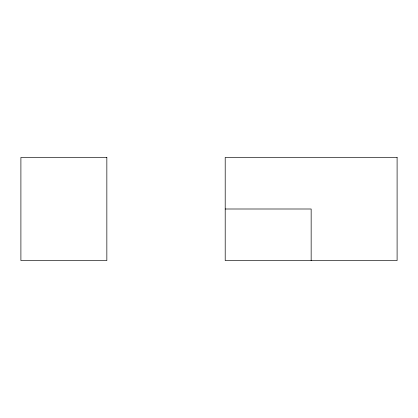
<?xml version="1.0" encoding="UTF-8"?>
<svg xmlns="http://www.w3.org/2000/svg" width="418" height="418" viewBox="0 0 418 418"><rect width="100%" height="100%" fill="white"/><g stroke="black" fill="none" stroke-linecap="round" stroke-linejoin="round"><path stroke-width="0.63" d="M225.203 209L311.154 209L311.154 260.571M106.846 157.429L20.9 157.429L20.9 260.571L106.846 260.571L106.846 157.429M397.1 157.429L225.203 157.429L225.203 260.571L397.1 260.571L397.1 157.429"/></g></svg>
